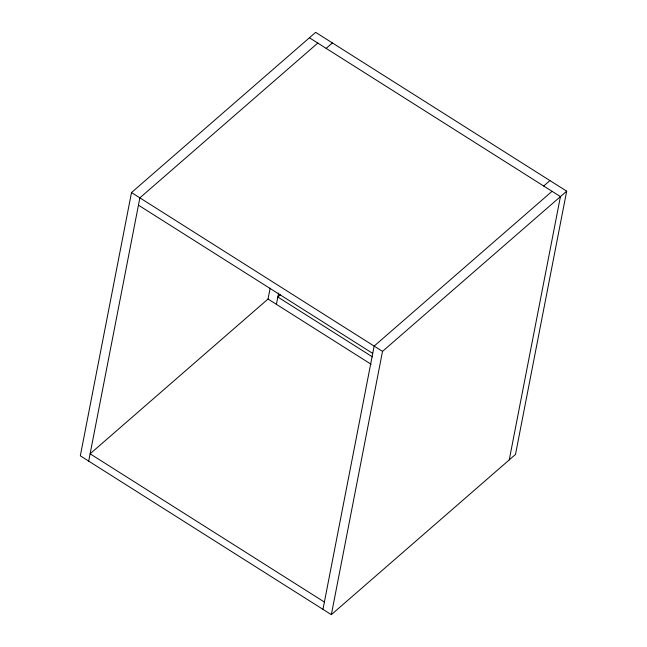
<?xml version="1.0" encoding="UTF-8"?>
<svg xmlns="http://www.w3.org/2000/svg" width="647" height="647" viewBox="0 0 647 647"><rect width="100%" height="100%" fill="white"/><g stroke="black" fill="none" stroke-linecap="round" stroke-linejoin="round"><path stroke-width="0.97" d="M131.503 192.555L80.325 455.828L331.345 614.65L515.497 454.445L566.675 191.172L315.655 32.35L131.503 192.555L382.514 351.386L331.345 614.65M88.696 461.117L139.865 197.853L317.782 43.074M324.398 602.042L90.111 453.806L268.028 299.027L270.147 288.133M276.398 304.325L278.59 293.059M322.974 609.353L374.152 346.088L552.061 191.31M509.254 459.871L560.431 196.607L309.42 37.777M326.153 48.371L332.396 42.937M280.596 294.595L277.822 297.013L372.518 356.926M543.698 186.021L549.942 180.586M382.514 351.386L566.675 191.172M138.442 205.164L372.729 353.399M268.028 299.027L371.095 364.245"/></g></svg>
